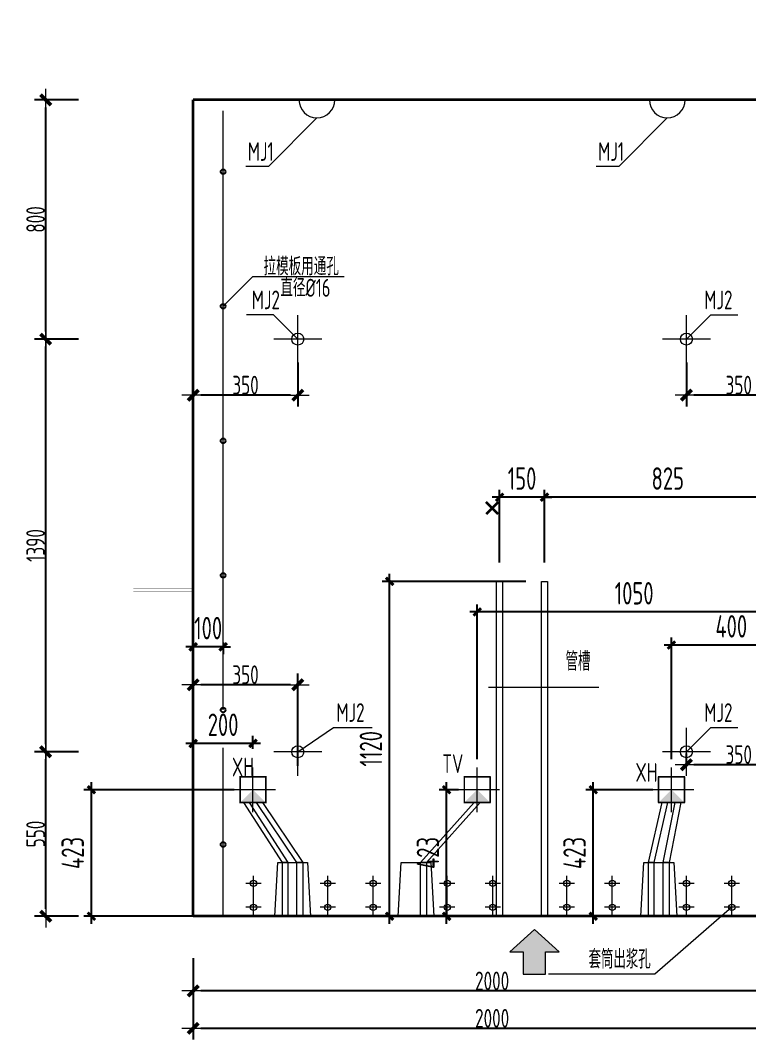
# Model space of a CAD drawing. Extents: x -85320 to 1679916, y -1321939 to 627.
# Drawn here: x 1114471 to 1124229, y -1169904 to -1156270 of the extents above; entities that cross this region are included whole.
import ezdxf
from ezdxf.enums import TextEntityAlignment as Align

# ---------------------------------------------------------------- set-up
doc = ezdxf.new("R2010")
doc.units = 0
doc.header["$LTSCALE"] = 1000
doc.linetypes.add('DOTE', pattern=[2.42, 2, -0.2, 0.02, -0.2])
for name, color, linetype in [('DIAN BOX', 7, 'Continuous'), ('S_WALL', 9, 'Continuous'), ('内墙_纵筋', 20, 'Continuous'), ('套筒垫片', 7, 'Continuous'), ('拉模', 7, 'Continuous'), ('详图符号', 7, 'Continuous')]:
    doc.layers.add(name, color=color, linetype=linetype)
for name, color, linetype, lineweight in [('WCOL', 7, 'Continuous', 0), ('参数表文字', 7, 'Continuous', 18), ('手孔', 6, 'Continuous', 0), ('直线', 7, 'Continuous', 18), ('预制墙埋件', 8, 'Continuous', 18), ('预制墙墙身水平筋', 130, 'Continuous', 18), ('预制墙墙身纵向受力筋', 1, 'Continuous', 18), ('预制墙详图标注', 3, 'Continuous', 18), ('预制墙详图轮廓', 3, 'Continuous', 35)]:
    doc.layers.add(name, color=color, linetype=linetype, lineweight=lineweight)
doc.styles.add('TSSD_Dimension', font='tssdeng.shx', dxfattribs={"width": 0.7, "bigfont": 'hztxt.shx'})
doc.styles.add('TSSD_Num', font='tssdeng.shx', dxfattribs={"width": 0.7, "bigfont": 'hztxt.shx'})
doc.styles.add('TSSD_Rein', font='Tssdeng.shx', dxfattribs={"width": 0.7, "bigfont": 'hztxt.shx'})
doc.styles.add('样式 1', font='yjkeng.shx', dxfattribs={"width": 0.7, "bigfont": 'yjkchn.shx'})
doc.dimstyles.new('标注', dxfattribs={"dimtxt": 300, "dimasz": 100, "dimexe": 100, "dimexo": 250, "dimgap": 100, "dimtad": 1, "dimdec": 0, "dimlfac": 0.25, "dimzin": 0, "dimdsep": 46, "dimtxsty": 'TSSD_Dimension', "dimblk": 'ARCHTICK', "dimcen": 0, "dimdle": 100, "dimclrt": 7, "dimadec": 0, "dimazin": 0, "dimtfac": 1, "dimtdec": 0, "dimtix": 1, "dimtmove": 2, "dimatfit": 3, "dimfxl": 1, "dimtolj": 1, "dimtzin": 0, "dimarcsym": 0})
doc.dimstyles.new('盈建科结构', dxfattribs={"dimscale": 100, "dimtxt": 2.5, "dimasz": 1, "dimexe": 1.5, "dimexo": 0.625, "dimgap": 0.1, "dimtad": 1, "dimdec": 0, "dimrnd": 1, "dimzin": 0, "dimdsep": 46, "dimtxsty": '样式 1', "dimblk": '_yjkbk', "dimblk1": 'ARCHTICK', "dimblk2": 'ARCHTICK', "dimcen": 0.09, "dimadec": 0, "dimazin": 0, "dimtfac": 1, "dimtdec": 4, "dimtix": 1, "dimtmove": 2, "dimatfit": 3, "dimfxl": 1, "dimtolj": 1, "dimtzin": 0, "dimarcsym": 0})

# ---------------------------------------------------------------- blocks, each defined once
blk = doc.blocks.new('_yjkbk')
blk.add_line((-1, 0), (1.5, 0))
blk.add_lwpolyline([(-0.7, -0.7, 0.5, 0.5, 0), (0.7, 0.7, 0.5, 0.5, 0)], format="xyseb")
blk = doc.blocks.new('*D4395')
at = {"layer": 'Defpoints', "color": 0, "transparency": 16777216}
for p in [(1123384, -1160784), (1124784, -1160784), (1123384, -1161284)]:
    blk.add_point(p, dxfattribs=at)
at = {"layer": '预制墙详图标注', "color": 0, "lineweight": -2, "transparency": 16777216}
for p, q in [((1123384, -1160847), (1123384, -1161434)), ((1124784, -1160847), (1124784, -1161434)), ((1124684, -1161284), (1123484, -1161284))]:
    blk.add_line(p, q, dxfattribs=at)
at = {"layer": '预制墙详图标注', "color": 0, "lineweight": -2, "transparency": 16777216, "xscale": 100, "yscale": 100, "zscale": 100, "rotation": 180}
blk.add_blockref('_yjkbk', (1123384, -1161284), dxfattribs=at)
at = {"layer": '预制墙详图标注', "color": 0, "lineweight": -2, "transparency": 16777216, "xscale": 100, "yscale": 100, "zscale": 100}
blk.add_blockref('_yjkbk', (1124784, -1161284), dxfattribs=at)
at = {"layer": '预制墙详图标注', "color": 0, "transparency": 16777216, "insert": (1124084, -1161274), "char_height": 250, "attachment_point": 8, "style": '样式 1'}
blk.add_mtext('\\A1;350', dxfattribs=at)
blk = doc.blocks.new('_ArchTick')
at = {"color": 0, "linetype": 'ByBlock', "const_width": 0.4}
blk.add_lwpolyline([(-0.5, -0.5), (0.5, 0.5)], dxfattribs=at)
blk = doc.blocks.new('*D4396')
at = {"layer": 'Defpoints', "color": 0, "transparency": 16777216}
for p in [(1123384, -1166227), (1123384, -1166304), (1124784, -1166304)]:
    blk.add_point(p, dxfattribs=at)
at = {"layer": '预制墙详图标注', "color": 0, "lineweight": -2, "transparency": 16777216}
for p, q in [((1123384, -1166242), (1123384, -1166077)), ((1124784, -1166242), (1124784, -1166077)), ((1124684, -1166227), (1123484, -1166227))]:
    blk.add_line(p, q, dxfattribs=at)
at = {"layer": '预制墙详图标注', "color": 0, "lineweight": -2, "transparency": 16777216, "xscale": 100, "yscale": 100, "zscale": 100, "rotation": 180}
blk.add_blockref('_yjkbk', (1123384, -1166227), dxfattribs=at)
at = {"layer": '预制墙详图标注', "color": 0, "lineweight": -2, "transparency": 16777216, "xscale": 100, "yscale": 100, "zscale": 100}
blk.add_blockref('_yjkbk', (1124784, -1166227), dxfattribs=at)
at = {"layer": '预制墙详图标注', "color": 0, "transparency": 16777216, "insert": (1124084, -1166217), "char_height": 250, "attachment_point": 8, "style": '样式 1'}
blk.add_mtext('\\A1;350', dxfattribs=at)
blk = doc.blocks.new('*D4397')
at = {"layer": 'Defpoints', "color": 0, "transparency": 16777216}
for p in [(1116784, -1160784), (1118184, -1160784), (1116784, -1161284)]:
    blk.add_point(p, dxfattribs=at)
at = {"layer": '预制墙详图标注', "color": 0, "lineweight": -2, "transparency": 16777216}
for p, q in [((1116784, -1160847), (1116784, -1161434)), ((1118184, -1160847), (1118184, -1161434)), ((1118084, -1161284), (1116884, -1161284))]:
    blk.add_line(p, q, dxfattribs=at)
at = {"layer": '预制墙详图标注', "color": 0, "lineweight": -2, "transparency": 16777216, "xscale": 100, "yscale": 100, "zscale": 100, "rotation": 180}
blk.add_blockref('_yjkbk', (1116784, -1161284), dxfattribs=at)
at = {"layer": '预制墙详图标注', "color": 0, "lineweight": -2, "transparency": 16777216, "xscale": 100, "yscale": 100, "zscale": 100}
blk.add_blockref('_yjkbk', (1118184, -1161284), dxfattribs=at)
at = {"layer": '预制墙详图标注', "color": 0, "transparency": 16777216, "insert": (1117484, -1161274), "char_height": 250, "attachment_point": 8, "style": '样式 1'}
blk.add_mtext('\\A1;350', dxfattribs=at)
blk = doc.blocks.new('*D4398')
at = {"layer": 'Defpoints', "color": 0, "transparency": 16777216}
for p in [(1116784, -1165158), (1116784, -1166304), (1118184, -1166304)]:
    blk.add_point(p, dxfattribs=at)
at = {"layer": '预制墙详图标注', "color": 0, "lineweight": -2, "transparency": 16777216}
for p, q in [((1116784, -1166242), (1116784, -1165008)), ((1118184, -1166242), (1118184, -1165008)), ((1118084, -1165158), (1116884, -1165158))]:
    blk.add_line(p, q, dxfattribs=at)
at = {"layer": '预制墙详图标注', "color": 0, "lineweight": -2, "transparency": 16777216, "xscale": 100, "yscale": 100, "zscale": 100, "rotation": 180}
blk.add_blockref('_yjkbk', (1116784, -1165158), dxfattribs=at)
at = {"layer": '预制墙详图标注', "color": 0, "lineweight": -2, "transparency": 16777216, "xscale": 100, "yscale": 100, "zscale": 100}
blk.add_blockref('_yjkbk', (1118184, -1165158), dxfattribs=at)
at = {"layer": '预制墙详图标注', "color": 0, "transparency": 16777216, "insert": (1117484, -1165148), "char_height": 250, "attachment_point": 8, "style": '样式 1'}
blk.add_mtext('\\A1;350', dxfattribs=at)
blk = doc.blocks.new('*D4399')
at = {"layer": 'Defpoints', "color": 0, "transparency": 16777216}
for p in [(1116784, -1168754), (1124784, -1168754), (1116784, -1169254)]:
    blk.add_point(p, dxfattribs=at)
at = {"layer": '预制墙详图标注', "color": 0, "lineweight": -2, "transparency": 16777216}
for p, q in [((1116784, -1168817), (1116784, -1169404)), ((1124784, -1168817), (1124784, -1169404)), ((1124684, -1169254), (1116884, -1169254))]:
    blk.add_line(p, q, dxfattribs=at)
at = {"layer": '预制墙详图标注', "color": 0, "lineweight": -2, "transparency": 16777216, "xscale": 100, "yscale": 100, "zscale": 100, "rotation": 180}
blk.add_blockref('_yjkbk', (1116784, -1169254), dxfattribs=at)
at = {"layer": '预制墙详图标注', "color": 0, "lineweight": -2, "transparency": 16777216, "xscale": 100, "yscale": 100, "zscale": 100}
blk.add_blockref('_yjkbk', (1124784, -1169254), dxfattribs=at)
at = {"layer": '预制墙详图标注', "color": 0, "transparency": 16777216, "insert": (1120784, -1169244), "char_height": 250, "attachment_point": 8, "style": '样式 1'}
blk.add_mtext('\\A1;2000', dxfattribs=at)
blk = doc.blocks.new('*D4400')
at = {"layer": 'Defpoints', "color": 0, "transparency": 16777216}
for p in [(1116784, -1169254), (1124784, -1169254), (1116784, -1169754)]:
    blk.add_point(p, dxfattribs=at)
at = {"layer": '预制墙详图标注', "color": 0, "lineweight": -2, "transparency": 16777216}
for p, q in [((1116784, -1169317), (1116784, -1169904)), ((1124784, -1169317), (1124784, -1169904)), ((1124684, -1169754), (1116884, -1169754))]:
    blk.add_line(p, q, dxfattribs=at)
at = {"layer": '预制墙详图标注', "color": 0, "lineweight": -2, "transparency": 16777216, "xscale": 100, "yscale": 100, "zscale": 100, "rotation": 180}
blk.add_blockref('_yjkbk', (1116784, -1169754), dxfattribs=at)
at = {"layer": '预制墙详图标注', "color": 0, "lineweight": -2, "transparency": 16777216, "xscale": 100, "yscale": 100, "zscale": 100}
blk.add_blockref('_yjkbk', (1124784, -1169754), dxfattribs=at)
at = {"layer": '预制墙详图标注', "color": 0, "transparency": 16777216, "insert": (1120784, -1169744), "char_height": 250, "attachment_point": 8, "style": '样式 1'}
blk.add_mtext('\\A1;2000', dxfattribs=at)
blk = doc.blocks.new('*D4405')
at = {"layer": 'Defpoints', "color": 0, "transparency": 16777216}
for p in [(1114810, -1166054), (1115310, -1166054), (1115310, -1168254)]:
    blk.add_point(p, dxfattribs=at)
at = {"layer": '预制墙详图标注', "color": 0, "lineweight": -2, "transparency": 16777216}
for p, q in [((1115247, -1166054), (1114660, -1166054)), ((1114810, -1168154), (1114810, -1166154)), ((1115247, -1168254), (1114660, -1168254))]:
    blk.add_line(p, q, dxfattribs=at)
at = {"layer": '预制墙详图标注', "color": 0, "lineweight": -2, "transparency": 16777216, "xscale": 100, "yscale": 100, "zscale": 100}
for p, rotation in [((1114810, -1166054), 90), ((1114810, -1168254), 270)]:
    blk.add_blockref('_yjkbk', p, dxfattribs=dict(at, rotation=rotation))
at = {"layer": '预制墙详图标注', "color": 0, "transparency": 16777216, "insert": (1114800, -1167154), "char_height": 250, "attachment_point": 8, "rotation": 90, "style": '样式 1'}
blk.add_mtext('\\A1;550', dxfattribs=at)
blk = doc.blocks.new('*D4406')
at = {"layer": 'Defpoints', "color": 0, "transparency": 16777216}
for p in [(1114810, -1160534), (1115310, -1160534), (1115310, -1166054)]:
    blk.add_point(p, dxfattribs=at)
at = {"layer": '预制墙详图标注', "color": 0, "lineweight": -2, "transparency": 16777216}
for p, q in [((1115247, -1160534), (1114660, -1160534)), ((1114810, -1165954), (1114810, -1160634)), ((1115247, -1166054), (1114660, -1166054))]:
    blk.add_line(p, q, dxfattribs=at)
at = {"layer": '预制墙详图标注', "color": 0, "lineweight": -2, "transparency": 16777216, "xscale": 100, "yscale": 100, "zscale": 100}
for p, rotation in [((1114810, -1160534), 90), ((1114810, -1166054), 270)]:
    blk.add_blockref('_yjkbk', p, dxfattribs=dict(at, rotation=rotation))
at = {"layer": '预制墙详图标注', "color": 0, "transparency": 16777216, "insert": (1114800, -1163294), "char_height": 250, "attachment_point": 8, "rotation": 90, "style": '样式 1'}
blk.add_mtext('\\A1;1390', dxfattribs=at)
blk = doc.blocks.new('*D4407')
at = {"layer": 'Defpoints', "color": 0, "transparency": 16777216}
for p in [(1114810, -1157334), (1115310, -1157334), (1115310, -1160534)]:
    blk.add_point(p, dxfattribs=at)
at = {"layer": '预制墙详图标注', "color": 0, "lineweight": -2, "transparency": 16777216}
for p, q in [((1115247, -1157334), (1114660, -1157334)), ((1114810, -1160434), (1114810, -1157434)), ((1115247, -1160534), (1114660, -1160534))]:
    blk.add_line(p, q, dxfattribs=at)
at = {"layer": '预制墙详图标注', "color": 0, "lineweight": -2, "transparency": 16777216, "xscale": 100, "yscale": 100, "zscale": 100}
for p, rotation in [((1114810, -1157334), 90), ((1114810, -1160534), 270)]:
    blk.add_blockref('_yjkbk', p, dxfattribs=dict(at, rotation=rotation))
at = {"layer": '预制墙详图标注', "color": 0, "transparency": 16777216, "insert": (1114800, -1158934), "char_height": 250, "attachment_point": 8, "rotation": 90, "style": '样式 1'}
blk.add_mtext('\\A1;800', dxfattribs=at)
blk = doc.blocks.new('*D4408')
at = {"layer": 'Defpoints', "color": 0, "transparency": 16777216}
for p in [(1122137, -1166562), (1123184, -1166562), (1123328, -1168254)]:
    blk.add_point(p, dxfattribs=at)
at = {"layer": 'WCOL', "color": 0, "lineweight": -2, "transparency": 16777216}
for p, q in [((1122137, -1168354), (1122137, -1166462)), ((1122934, -1166562), (1122037, -1166562)), ((1123078, -1168254), (1122037, -1168254))]:
    blk.add_line(p, q, dxfattribs=at)
at = {"layer": 'WCOL', "color": 0, "lineweight": -2, "transparency": 16777216, "xscale": 100, "yscale": 100, "zscale": 100}
for p, rotation in [((1122137, -1166562), 90), ((1122137, -1168254), 270)]:
    blk.add_blockref('_ArchTick', p, dxfattribs=dict(at, rotation=rotation))
at = {"layer": 'WCOL', "color": 7, "transparency": 16777216, "insert": (1121887, -1167408), "char_height": 300, "attachment_point": 5, "rotation": 90, "style": 'TSSD_Dimension'}
blk.add_mtext('\\A1;423', dxfattribs=at)
blk = doc.blocks.new('*D4409')
at = {"layer": 'Defpoints', "color": 0, "transparency": 16777216}
for p in [(1123184, -1164626), (1124784, -1165041), (1123184, -1166402)]:
    blk.add_point(p, dxfattribs=at)
at = {"layer": 'WCOL', "color": 0, "lineweight": -2, "transparency": 16777216}
for p, q in [((1123184, -1166152), (1123184, -1164526)), ((1124784, -1164791), (1124784, -1164526)), ((1124884, -1164626), (1123084, -1164626))]:
    blk.add_line(p, q, dxfattribs=at)
at = {"layer": 'WCOL', "color": 0, "lineweight": -2, "transparency": 16777216, "xscale": 100, "yscale": 100, "zscale": 100, "rotation": 180}
blk.add_blockref('_ArchTick', (1123184, -1164626), dxfattribs=at)
at = {"layer": 'WCOL', "color": 0, "lineweight": -2, "transparency": 16777216, "xscale": 100, "yscale": 100, "zscale": 100}
blk.add_blockref('_ArchTick', (1124784, -1164626), dxfattribs=at)
at = {"layer": 'WCOL', "color": 7, "transparency": 16777216, "insert": (1123984, -1164376), "char_height": 300, "attachment_point": 5, "style": 'TSSD_Dimension'}
blk.add_mtext('\\A1;400', dxfattribs=at)
blk = doc.blocks.new('线盒')
at = {"layer": 'DIAN BOX'}
h = blk.add_hatch(color=256, dxfattribs=at)
h.dxf.hatch_style = 1
h.paths.add_polyline_path([(1465682, -670175), (1465854, -670347), (1465510, -670347)])
at = {"color": 6, "const_width": 20}
blk.add_lwpolyline([(1465510, -670003), (1465854, -670003), (1465854, -670347), (1465510, -670347), (1465510, -670003)], dxfattribs=at)
at = {"layer": 'WCOL', "color": 4, "linetype": 'DOTE'}
for p, q in [((1465682, -670475), (1465682, -669876)), ((1465383, -670175), (1465982, -670175))]:
    blk.add_line(p, q, dxfattribs=at)
at = {"layer": 'WCOL', "color": 5}
blk.add_lwpolyline([(1465510, -670347), (1465854, -670347), (1465854, -670003), (1465510, -670003)], close=True, dxfattribs=at)
blk = doc.blocks.new('*D4410')
at = {"layer": 'Defpoints', "color": 0, "transparency": 16777216}
for p in [(1120584, -1164184), (1124784, -1164398), (1120584, -1166402)]:
    blk.add_point(p, dxfattribs=at)
at = {"layer": 'WCOL', "color": 0, "lineweight": -2, "transparency": 16777216}
for p, q in [((1124884, -1164184), (1120484, -1164184)), ((1120584, -1166152), (1120584, -1164084)), ((1124784, -1164148), (1124784, -1164084))]:
    blk.add_line(p, q, dxfattribs=at)
at = {"layer": 'WCOL', "color": 0, "lineweight": -2, "transparency": 16777216, "xscale": 100, "yscale": 100, "zscale": 100, "rotation": 180}
blk.add_blockref('_ArchTick', (1120584, -1164184), dxfattribs=at)
at = {"layer": 'WCOL', "color": 0, "lineweight": -2, "transparency": 16777216, "xscale": 100, "yscale": 100, "zscale": 100}
blk.add_blockref('_ArchTick', (1124784, -1164184), dxfattribs=at)
at = {"layer": 'WCOL', "color": 7, "transparency": 16777216, "insert": (1122684, -1163934), "char_height": 300, "attachment_point": 5, "style": 'TSSD_Dimension'}
blk.add_mtext('\\A1;1050', dxfattribs=at)
blk = doc.blocks.new('*D4411')
at = {"layer": 'Defpoints', "color": 0, "transparency": 16777216}
for p in [(1120175, -1166562), (1120584, -1166562), (1120505, -1168254)]:
    blk.add_point(p, dxfattribs=at)
at = {"layer": 'WCOL', "color": 0, "lineweight": -2, "transparency": 16777216}
for p, q in [((1120175, -1168354), (1120175, -1166462)), ((1120334, -1166562), (1120075, -1166562)), ((1120255, -1168254), (1120075, -1168254))]:
    blk.add_line(p, q, dxfattribs=at)
at = {"layer": 'WCOL', "color": 0, "lineweight": -2, "transparency": 16777216, "xscale": 100, "yscale": 100, "zscale": 100}
for p, rotation in [((1120175, -1166562), 90), ((1120175, -1168254), 270)]:
    blk.add_blockref('_ArchTick', p, dxfattribs=dict(at, rotation=rotation))
at = {"layer": 'WCOL', "color": 7, "transparency": 16777216, "insert": (1119925, -1167408), "char_height": 300, "attachment_point": 5, "rotation": 90, "style": 'TSSD_Dimension'}
blk.add_mtext('\\A1;423', dxfattribs=at)
blk = doc.blocks.new('*D4412')
at = {"layer": 'Defpoints', "color": 0, "transparency": 16777216}
for p in [(1115422, -1166562), (1117584, -1166562), (1118275, -1168254)]:
    blk.add_point(p, dxfattribs=at)
at = {"layer": 'WCOL', "color": 0, "lineweight": -2, "transparency": 16777216}
for p, q in [((1115422, -1168354), (1115422, -1166462)), ((1117334, -1166562), (1115322, -1166562)), ((1118025, -1168254), (1115322, -1168254))]:
    blk.add_line(p, q, dxfattribs=at)
at = {"layer": 'WCOL', "color": 0, "lineweight": -2, "transparency": 16777216, "xscale": 100, "yscale": 100, "zscale": 100}
for p, rotation in [((1115422, -1166562), 90), ((1115422, -1168254), 270)]:
    blk.add_blockref('_ArchTick', p, dxfattribs=dict(at, rotation=rotation))
at = {"layer": 'WCOL', "color": 7, "transparency": 16777216, "insert": (1115172, -1167408), "char_height": 300, "attachment_point": 5, "rotation": 90, "style": 'TSSD_Dimension'}
blk.add_mtext('\\A1;423', dxfattribs=at)
blk = doc.blocks.new('手孔')
at = {"layer": '手孔', "color": 6}
blk.add_lwpolyline([(1383436, -746221), (1383916, -746221), (1383876, -745501), (1383476, -745501)], close=True, dxfattribs=at)
at = {"layer": '手孔', "color": 4}
for points in [[(1383538, -746221), (1383618, -746221), (1383618, -745501), (1383538, -745501)], [(1383817, -746221), (1383737, -746221), (1383737, -745501), (1383817, -745501)]]:
    blk.add_lwpolyline(points, close=True, dxfattribs=at)
blk = doc.blocks.new('*D4426')
at = {"layer": 'Defpoints', "color": 0, "transparency": 16777216}
for p in [(1121484, -1162649), (1124784, -1162794), (1121484, -1163774)]:
    blk.add_point(p, dxfattribs=at)
at = {"layer": '拉模', "color": 0, "lineweight": -2, "transparency": 16777216}
for p, q in [((1121484, -1163524), (1121484, -1162549)), ((1124784, -1162544), (1124784, -1162549)), ((1124884, -1162649), (1121384, -1162649))]:
    blk.add_line(p, q, dxfattribs=at)
at = {"layer": '拉模', "color": 0, "lineweight": -2, "transparency": 16777216, "xscale": 100, "yscale": 100, "zscale": 100, "rotation": 180}
blk.add_blockref('_ArchTick', (1121484, -1162649), dxfattribs=at)
at = {"layer": '拉模', "color": 0, "lineweight": -2, "transparency": 16777216, "xscale": 100, "yscale": 100, "zscale": 100}
blk.add_blockref('_ArchTick', (1124784, -1162649), dxfattribs=at)
at = {"layer": '拉模', "color": 7, "lineweight": 0, "transparency": 16777216, "insert": (1123134, -1162399), "char_height": 300, "attachment_point": 5, "style": 'TSSD_Dimension'}
blk.add_mtext('\\A1;825', dxfattribs=at)
blk = doc.blocks.new('*D4427')
at = {"layer": 'Defpoints', "color": 0, "transparency": 16777216}
for p in [(1119412, -1163774), (1121484, -1163774), (1122152, -1168254)]:
    blk.add_point(p, dxfattribs=at)
at = {"layer": '拉模', "color": 0, "lineweight": -2, "transparency": 16777216}
for p, q in [((1121234, -1163774), (1119312, -1163774)), ((1119412, -1168354), (1119412, -1163674)), ((1121902, -1168254), (1119312, -1168254))]:
    blk.add_line(p, q, dxfattribs=at)
at = {"layer": '拉模', "color": 0, "lineweight": -2, "transparency": 16777216, "xscale": 100, "yscale": 100, "zscale": 100}
for p, rotation in [((1119412, -1163774), 90), ((1119412, -1168254), 270)]:
    blk.add_blockref('_ArchTick', p, dxfattribs=dict(at, rotation=rotation))
at = {"layer": '拉模', "color": 7, "lineweight": 0, "transparency": 16777216, "insert": (1119162, -1166014), "char_height": 300, "attachment_point": 5, "rotation": 90, "style": 'TSSD_Dimension'}
blk.add_mtext('\\A1;1120', dxfattribs=at)
blk = doc.blocks.new('*D4428')
at = {"layer": 'Defpoints', "color": 0, "transparency": 16777216}
for p in [(1120884, -1162649), (1120884, -1163774), (1121484, -1163774)]:
    blk.add_point(p, dxfattribs=at)
at = {"layer": '拉模', "color": 0, "lineweight": -2, "transparency": 16777216}
for p, q in [((1120884, -1163524), (1120884, -1162549)), ((1121484, -1163524), (1121484, -1162549)), ((1120884, -1162649), (1120784, -1162649)), ((1121484, -1162649), (1120884, -1162649)), ((1121484, -1162649), (1121584, -1162649))]:
    blk.add_line(p, q, dxfattribs=at)
at = {"layer": '拉模', "color": 0, "lineweight": -2, "transparency": 16777216, "xscale": 100, "yscale": 100, "zscale": 100}
blk.add_blockref('_ArchTick', (1120884, -1162649), dxfattribs=at)
at = {"layer": '拉模', "color": 0, "lineweight": -2, "transparency": 16777216, "xscale": 100, "yscale": 100, "zscale": 100, "rotation": 180}
blk.add_blockref('_ArchTick', (1121484, -1162649), dxfattribs=at)
at = {"layer": '拉模', "color": 7, "lineweight": 0, "transparency": 16777216, "insert": (1121184, -1162399), "char_height": 300, "attachment_point": 5, "style": 'TSSD_Dimension'}
blk.add_mtext('\\A1;150', dxfattribs=at)
blk = doc.blocks.new('*D4439')
at = {"layer": 'Defpoints', "color": 0, "transparency": 16777216}
for p in [(1116784, -1164342), (1117184, -1164342), (1116784, -1164650)]:
    blk.add_point(p, dxfattribs=at)
at = {"layer": '拉模', "color": 0, "lineweight": -2, "transparency": 16777216}
for p, q in [((1116784, -1164592), (1116784, -1164750)), ((1117184, -1164592), (1117184, -1164750)), ((1116784, -1164650), (1116684, -1164650)), ((1117184, -1164650), (1116784, -1164650)), ((1117184, -1164650), (1117284, -1164650))]:
    blk.add_line(p, q, dxfattribs=at)
at = {"layer": '拉模', "color": 0, "lineweight": -2, "transparency": 16777216, "xscale": 100, "yscale": 100, "zscale": 100}
blk.add_blockref('_ArchTick', (1116784, -1164650), dxfattribs=at)
at = {"layer": '拉模', "color": 0, "lineweight": -2, "transparency": 16777216, "xscale": 100, "yscale": 100, "zscale": 100, "rotation": 180}
blk.add_blockref('_ArchTick', (1117184, -1164650), dxfattribs=at)
at = {"layer": '拉模', "color": 7, "lineweight": 0, "transparency": 16777216, "insert": (1116984, -1164400), "char_height": 300, "attachment_point": 5, "style": 'TSSD_Dimension'}
blk.add_mtext('\\A1;100', dxfattribs=at)
blk = doc.blocks.new('*D4451')
at = {"layer": 'Defpoints', "color": 0, "transparency": 16777216}
for p in [(1116784, -1165942), (1116784, -1166242), (1117584, -1166263)]:
    blk.add_point(p, dxfattribs=at)
at = {"layer": '内墙_纵筋', "color": 0, "lineweight": -2, "transparency": 16777216}
for p, q in [((1116784, -1165992), (1116784, -1165842)), ((1117584, -1166013), (1117584, -1165842)), ((1117684, -1165942), (1116684, -1165942))]:
    blk.add_line(p, q, dxfattribs=at)
at = {"layer": '内墙_纵筋', "color": 0, "lineweight": -2, "transparency": 16777216, "xscale": 100, "yscale": 100, "zscale": 100, "rotation": 180}
blk.add_blockref('_ArchTick', (1116784, -1165942), dxfattribs=at)
at = {"layer": '内墙_纵筋', "color": 0, "lineweight": -2, "transparency": 16777216, "xscale": 100, "yscale": 100, "zscale": 100}
blk.add_blockref('_ArchTick', (1117584, -1165942), dxfattribs=at)
at = {"layer": '内墙_纵筋', "color": 7, "transparency": 16777216, "insert": (1117184, -1165692), "char_height": 300, "attachment_point": 5, "style": 'TSSD_Dimension'}
blk.add_mtext('\\A1;200', dxfattribs=at)

msp = doc.modelspace()

# ---------------------------------------------------------------- hatches: boundary and pattern name
at = {"layer": 'WCOL'}
h = msp.add_hatch(color=4, dxfattribs=at)
h.dxf.hatch_style = 1
h.paths.add_polyline_path([(1121019.1, -1168729.269), (1121199.1, -1168729.269), (1121199.1, -1169029.269), (1121499.1, -1169029.269), (1121499.1, -1168729.269), (1121679.1, -1168729.269), (1121349.1, -1168429.269)])

# ---------------------------------------------------------------- linework, layer by layer
at = {"layer": 'S_WALL'}
for centre in [(1117183.653, -1158294.356), (1117183.653, -1160094.356), (1117183.653, -1161894.356), (1117183.653, -1163694.356), (1117183.653, -1165494.356), (1117183.653, -1167294.356)]:
    msp.add_circle(centre, 32, dxfattribs=at)
at = {"layer": 'WCOL', "color": 7}
for points in [[(1120923.653, -1168254.356), (1120843.653, -1168254.356), (1120843.653, -1163774.356), (1120923.653, -1163774.356)], [(1121523.653, -1168254.356), (1121443.653, -1168254.356), (1121443.653, -1163774.356), (1121523.653, -1163774.356)], [(1117973.686, -1167534.356), (1118053.686, -1167534.356), (1117536.412, -1166734.356), (1117456.412, -1166734.356)], [(1118252.169, -1167534.356), (1118172.169, -1167534.356), (1117630.894, -1166734.356), (1117710.894, -1166734.356)], [(1119903.556, -1167534.356), (1119823.556, -1167534.356), (1120543.653, -1166734.356), (1120623.653, -1166734.356)], [(1122872.837, -1167534.356), (1122952.837, -1167534.356), (1123136.412, -1166734.356), (1123056.412, -1166734.356)], [(1123151.319, -1167534.356), (1123071.319, -1167534.356), (1123230.894, -1166734.356), (1123310.894, -1166734.356)]]:
    msp.add_lwpolyline(points, close=True, dxfattribs=at)
at = {"layer": 'WCOL'}
msp.add_lwpolyline([(1121019.1, -1168729.269), (1121199.1, -1168729.269), (1121199.1, -1169029.269), (1121499.1, -1169029.269), (1121499.1, -1168729.269), (1121679.1, -1168729.269), (1121349.1, -1168429.269), (1121019.1, -1168729.269)], dxfattribs=at)
at = {"layer": '套筒垫片', "linetype": 'Continuous', "lineweight": 0}
msp.add_lwpolyline([(1117183.653, -1160094.356), (1117583.653, -1159694.356), (1118803.728, -1159694.356)], dxfattribs=at)
at = {"layer": '手孔', "color": 6}
msp.add_lwpolyline([(1120005.543, -1168254.356), (1119525.543, -1168254.356), (1119565.543, -1167534.356), (1119965.543, -1167534.356)], close=True, dxfattribs=at)
at = {"layer": '手孔', "color": 4}
msp.add_lwpolyline([(1119903.556, -1168254.356), (1119823.556, -1168254.356), (1119823.556, -1167534.356), (1119903.556, -1167534.356)], close=True, dxfattribs=at)
at = {"layer": '拉模', "color": 3, "lineweight": 0}
for p, q in [((1117183.653, -1165494.356), (1117183.653, -1157480.455)), ((1117183.653, -1168254.356), (1117183.653, -1166001.314))]:
    msp.add_line(p, q, dxfattribs=at)
at = {"layer": '直线', "lineweight": 18}
for points in [[(1118439.653, -1157574.356), (1117789.653, -1158224.356), (1117486.768, -1158224.356)], [(1123127.653, -1157574.356), (1122477.653, -1158224.356), (1122174.768, -1158224.356)], [(1118183.653, -1160534.356), (1117858.653, -1160209.356), (1117495.192, -1160209.356)], [(1123383.653, -1160534.356), (1123708.653, -1160209.356), (1124072.115, -1160209.356)], [(1118183.653, -1166054.356), (1118662.085, -1165729.356), (1119178.727, -1165729.356)], [(1123383.653, -1166054.356), (1123708.653, -1165729.356), (1124072.115, -1165729.356)], [(1123991.653, -1168134.356), (1122962.67, -1169029.269), (1121536.981, -1169029.269)]]:
    msp.add_lwpolyline(points, dxfattribs=at)
at = {"layer": '预制墙埋件', "lineweight": 18}
for p, q in [((1118183.653, -1160854.356), (1118183.653, -1160214.356)), ((1123383.653, -1160854.356), (1123383.653, -1160214.356)), ((1118503.653, -1160534.356), (1117863.653, -1160534.356)), ((1123703.653, -1160534.356), (1123063.653, -1160534.356)), ((1118183.653, -1166374.356), (1118183.653, -1165734.356)), ((1123383.653, -1166374.356), (1123383.653, -1165734.356)), ((1118503.653, -1166054.356), (1117863.653, -1166054.356)), ((1123703.653, -1166054.356), (1123063.653, -1166054.356))]:
    msp.add_line(p, q, dxfattribs=at)
for centre in [(1118183.653, -1160534.356), (1123383.653, -1160534.356), (1118183.653, -1166054.356), (1123383.653, -1166054.356)]:
    msp.add_circle(centre, 80, dxfattribs=at)
for centre in [(1118439.653, -1157334.356), (1123127.653, -1157334.356)]:
    msp.add_arc(centre, 240, 180, 0, dxfattribs=at)
at = {"layer": '预制墙墙身水平筋', "color": 4}
msp.add_line((1120736.78, -1165190.924), (1122210.58, -1165190.924), dxfattribs=at)
at = {"layer": '预制墙墙身水平筋', "lineweight": 18, "const_width": 0.18}
for points in [[(1116783.653, -1157454.356), (1115983.653, -1157454.356), (1115983.653, -1157494.356), (1116120.189, -1157494.356), (1116120.189, -1157454.356), (1115983.653, -1157454.356), (1115983.653, -1157494.356), (1116783.653, -1157494.356)], [(1116783.653, -1157454.356), (1115983.653, -1157454.356), (1115983.653, -1157494.356), (1116120.189, -1157494.356), (1116120.189, -1157454.356), (1115983.653, -1157454.356), (1115983.653, -1157494.356), (1116783.653, -1157494.356)], [(1116783.653, -1158274.356), (1115983.653, -1158274.356), (1115983.653, -1158314.356), (1116120.189, -1158314.356), (1116120.189, -1158274.356), (1115983.653, -1158274.356), (1115983.653, -1158314.356), (1116783.653, -1158314.356)], [(1116783.653, -1158274.356), (1115983.653, -1158274.356), (1115983.653, -1158314.356), (1116120.189, -1158314.356), (1116120.189, -1158274.356), (1115983.653, -1158274.356), (1115983.653, -1158314.356), (1116783.653, -1158314.356)], [(1116783.653, -1159074.356), (1115983.653, -1159074.356), (1115983.653, -1159114.356), (1116120.189, -1159114.356), (1116120.189, -1159074.356), (1115983.653, -1159074.356), (1115983.653, -1159114.356), (1116783.653, -1159114.356)], [(1116783.653, -1159074.356), (1115983.653, -1159074.356), (1115983.653, -1159114.356), (1116120.189, -1159114.356), (1116120.189, -1159074.356), (1115983.653, -1159074.356), (1115983.653, -1159114.356), (1116783.653, -1159114.356)], [(1116783.653, -1159874.356), (1115983.653, -1159874.356), (1115983.653, -1159914.356), (1116120.189, -1159914.356), (1116120.189, -1159874.356), (1115983.653, -1159874.356), (1115983.653, -1159914.356), (1116783.653, -1159914.356)], [(1116783.653, -1159874.356), (1115983.653, -1159874.356), (1115983.653, -1159914.356), (1116120.189, -1159914.356), (1116120.189, -1159874.356), (1115983.653, -1159874.356), (1115983.653, -1159914.356), (1116783.653, -1159914.356)], [(1116783.653, -1160674.356), (1115983.653, -1160674.356), (1115983.653, -1160714.356), (1116120.189, -1160714.356), (1116120.189, -1160674.356), (1115983.653, -1160674.356), (1115983.653, -1160714.356), (1116783.653, -1160714.356)], [(1116783.653, -1160674.356), (1115983.653, -1160674.356), (1115983.653, -1160714.356), (1116120.189, -1160714.356), (1116120.189, -1160674.356), (1115983.653, -1160674.356), (1115983.653, -1160714.356), (1116783.653, -1160714.356)], [(1116783.653, -1161474.356), (1115983.653, -1161474.356), (1115983.653, -1161514.356), (1116120.189, -1161514.356), (1116120.189, -1161474.356), (1115983.653, -1161474.356), (1115983.653, -1161514.356), (1116783.653, -1161514.356)], [(1116783.653, -1161474.356), (1115983.653, -1161474.356), (1115983.653, -1161514.356), (1116120.189, -1161514.356), (1116120.189, -1161474.356), (1115983.653, -1161474.356), (1115983.653, -1161514.356), (1116783.653, -1161514.356)], [(1116783.653, -1162274.356), (1115983.653, -1162274.356), (1115983.653, -1162314.356), (1116120.189, -1162314.356), (1116120.189, -1162274.356), (1115983.653, -1162274.356), (1115983.653, -1162314.356), (1116783.653, -1162314.356)], [(1116783.653, -1162274.356), (1115983.653, -1162274.356), (1115983.653, -1162314.356), (1116120.189, -1162314.356), (1116120.189, -1162274.356), (1115983.653, -1162274.356), (1115983.653, -1162314.356), (1116783.653, -1162314.356)], [(1116783.653, -1163074.356), (1115983.653, -1163074.356), (1115983.653, -1163114.356), (1116120.189, -1163114.356), (1116120.189, -1163074.356), (1115983.653, -1163074.356), (1115983.653, -1163114.356), (1116783.653, -1163114.356)], [(1116783.653, -1163074.356), (1115983.653, -1163074.356), (1115983.653, -1163114.356), (1116120.189, -1163114.356), (1116120.189, -1163074.356), (1115983.653, -1163074.356), (1115983.653, -1163114.356), (1116783.653, -1163114.356)], [(1116783.653, -1163874.356), (1115983.653, -1163874.356), (1115983.653, -1163914.356), (1116120.189, -1163914.356), (1116120.189, -1163874.356), (1115983.653, -1163874.356), (1115983.653, -1163914.356), (1116783.653, -1163914.356)], [(1116783.653, -1163874.356), (1115983.653, -1163874.356), (1115983.653, -1163914.356), (1116120.189, -1163914.356), (1116120.189, -1163874.356), (1115983.653, -1163874.356), (1115983.653, -1163914.356), (1116783.653, -1163914.356)], [(1116783.653, -1164674.356), (1115983.653, -1164674.356), (1115983.653, -1164714.356), (1116120.189, -1164714.356), (1116120.189, -1164674.356), (1115983.653, -1164674.356), (1115983.653, -1164714.356), (1116783.653, -1164714.356)], [(1116783.653, -1164674.356), (1115983.653, -1164674.356), (1115983.653, -1164714.356), (1116120.189, -1164714.356), (1116120.189, -1164674.356), (1115983.653, -1164674.356), (1115983.653, -1164714.356), (1116783.653, -1164714.356)], [(1116783.653, -1165474.356), (1115983.653, -1165474.356), (1115983.653, -1165514.356), (1116120.189, -1165514.356), (1116120.189, -1165474.356), (1115983.653, -1165474.356), (1115983.653, -1165514.356), (1116783.653, -1165514.356)], [(1116783.653, -1165474.356), (1115983.653, -1165474.356), (1115983.653, -1165514.356), (1116120.189, -1165514.356), (1116120.189, -1165474.356), (1115983.653, -1165474.356), (1115983.653, -1165514.356), (1116783.653, -1165514.356)], [(1116783.653, -1166274.356), (1115983.653, -1166274.356), (1115983.653, -1166314.356), (1116120.189, -1166314.356), (1116120.189, -1166274.356), (1115983.653, -1166274.356), (1115983.653, -1166314.356), (1116783.653, -1166314.356)], [(1116783.653, -1166274.356), (1115983.653, -1166274.356), (1115983.653, -1166314.356), (1116120.189, -1166314.356), (1116120.189, -1166274.356), (1115983.653, -1166274.356), (1115983.653, -1166314.356), (1116783.653, -1166314.356)], [(1116783.653, -1166674.356), (1115983.653, -1166674.356), (1115983.653, -1166714.356), (1116120.189, -1166714.356), (1116120.189, -1166674.356), (1115983.653, -1166674.356), (1115983.653, -1166714.356), (1116783.653, -1166714.356)], [(1116783.653, -1166674.356), (1115983.653, -1166674.356), (1115983.653, -1166714.356), (1116120.189, -1166714.356), (1116120.189, -1166674.356), (1115983.653, -1166674.356), (1115983.653, -1166714.356), (1116783.653, -1166714.356)], [(1116783.653, -1167074.356), (1115983.653, -1167074.356), (1115983.653, -1167114.356), (1116120.189, -1167114.356), (1116120.189, -1167074.356), (1115983.653, -1167074.356), (1115983.653, -1167114.356), (1116783.653, -1167114.356)], [(1116783.653, -1167074.356), (1115983.653, -1167074.356), (1115983.653, -1167114.356), (1116120.189, -1167114.356), (1116120.189, -1167074.356), (1115983.653, -1167074.356), (1115983.653, -1167114.356), (1116783.653, -1167114.356)], [(1116783.653, -1167474.356), (1115983.653, -1167474.356), (1115983.653, -1167514.356), (1116120.189, -1167514.356), (1116120.189, -1167474.356), (1115983.653, -1167474.356), (1115983.653, -1167514.356), (1116783.653, -1167514.356)], [(1116783.653, -1167474.356), (1115983.653, -1167474.356), (1115983.653, -1167514.356), (1116120.189, -1167514.356), (1116120.189, -1167474.356), (1115983.653, -1167474.356), (1115983.653, -1167514.356), (1116783.653, -1167514.356)], [(1116783.653, -1167914.356), (1115983.653, -1167914.356), (1115983.653, -1167954.356), (1116120.189, -1167954.356), (1116120.189, -1167914.356), (1115983.653, -1167914.356), (1115983.653, -1167954.356), (1116783.653, -1167954.356)], [(1116783.653, -1167914.356), (1115983.653, -1167914.356), (1115983.653, -1167954.356), (1116120.189, -1167954.356), (1116120.189, -1167914.356), (1115983.653, -1167914.356), (1115983.653, -1167954.356), (1116783.653, -1167954.356)]]:
    msp.add_lwpolyline(points, close=True, dxfattribs=at)
at = {"layer": '预制墙墙身纵向受力筋', "lineweight": 18}
for p, q in [((1117591.653, -1168237.022), (1117591.653, -1167711.689)), ((1118583.653, -1168237.022), (1118583.653, -1167711.689)), ((1119191.653, -1168237.022), (1119191.653, -1167711.689)), ((1120183.653, -1168237.022), (1120183.653, -1167711.689)), ((1120791.653, -1168237.022), (1120791.653, -1167711.689)), ((1121783.653, -1168237.022), (1121783.653, -1167711.689)), ((1122391.653, -1168237.022), (1122391.653, -1167711.689)), ((1123383.653, -1168237.022), (1123383.653, -1167711.689)), ((1123991.653, -1168237.022), (1123991.653, -1167711.689)), ((1117694.32, -1167814.356), (1117488.986, -1167814.356)), ((1118686.32, -1167814.356), (1118480.986, -1167814.356)), ((1119294.32, -1167814.356), (1119088.986, -1167814.356)), ((1120286.32, -1167814.356), (1120080.986, -1167814.356)), ((1120894.32, -1167814.356), (1120688.986, -1167814.356)), ((1121886.32, -1167814.356), (1121680.986, -1167814.356)), ((1122494.32, -1167814.356), (1122288.986, -1167814.356)), ((1123486.32, -1167814.356), (1123280.986, -1167814.356)), ((1124094.32, -1167814.356), (1123888.986, -1167814.356)), ((1117694.32, -1168134.356), (1117488.986, -1168134.356)), ((1118686.32, -1168134.356), (1118480.986, -1168134.356)), ((1119294.32, -1168134.356), (1119088.986, -1168134.356)), ((1120286.32, -1168134.356), (1120080.986, -1168134.356)), ((1120894.32, -1168134.356), (1120688.986, -1168134.356)), ((1121886.32, -1168134.356), (1121680.986, -1168134.356)), ((1122494.32, -1168134.356), (1122288.986, -1168134.356)), ((1123486.32, -1168134.356), (1123280.986, -1168134.356)), ((1124094.32, -1168134.356), (1123888.986, -1168134.356))]:
    msp.add_line(p, q, dxfattribs=at)
at = {"layer": '预制墙墙身纵向受力筋', "lineweight": 18, "const_width": 0.18}
for points in [[(1117815.653, -1157334.356), (1117815.653, -1156270.356), (1117751.653, -1156270.356), (1117751.653, -1157334.356)], [(1118615.653, -1157334.356), (1118615.653, -1156270.356), (1118551.653, -1156270.356), (1118551.653, -1157334.356)], [(1119415.653, -1157334.356), (1119415.653, -1156270.356), (1119351.653, -1156270.356), (1119351.653, -1157334.356)], [(1120215.653, -1157334.356), (1120215.653, -1156270.356), (1120151.653, -1156270.356), (1120151.653, -1157334.356)], [(1121015.653, -1157334.356), (1121015.653, -1156270.356), (1120951.653, -1156270.356), (1120951.653, -1157334.356)], [(1121815.653, -1157334.356), (1121815.653, -1156270.356), (1121751.653, -1156270.356), (1121751.653, -1157334.356)], [(1122615.653, -1157334.356), (1122615.653, -1156270.356), (1122551.653, -1156270.356), (1122551.653, -1157334.356)], [(1123415.653, -1157334.356), (1123415.653, -1156270.356), (1123351.653, -1156270.356), (1123351.653, -1157334.356)], [(1124215.653, -1157334.356), (1124215.653, -1156270.356), (1124151.653, -1156270.356), (1124151.653, -1157334.356)]]:
    msp.add_lwpolyline(points, close=True, dxfattribs=at)
at = {"layer": '预制墙墙身纵向受力筋', "lineweight": 18}
for centre in [(1117591.653, -1167814.356), (1118583.653, -1167814.356), (1119191.653, -1167814.356), (1120183.653, -1167814.356), (1120791.653, -1167814.356), (1121783.653, -1167814.356), (1122391.653, -1167814.356), (1123383.653, -1167814.356), (1123991.653, -1167814.356), (1117591.653, -1168134.356), (1118583.653, -1168134.356), (1119191.653, -1168134.356), (1120183.653, -1168134.356), (1120791.653, -1168134.356), (1121783.653, -1168134.356), (1122391.653, -1168134.356), (1123383.653, -1168134.356), (1123991.653, -1168134.356)]:
    msp.add_circle(centre, 42.667, dxfattribs=at)
at = {"layer": '预制墙详图标注', "lineweight": 35}
for p, q in [((1120863.653, -1162714.356), (1120703.653, -1162874.356)), ((1120863.653, -1162874.356), (1120703.653, -1162714.356))]:
    msp.add_line(p, q, dxfattribs=at)
at = {"layer": '预制墙详图轮廓', "lineweight": 35}
for p, q in [((1124783.653, -1157334.356), (1116783.653, -1157334.356)), ((1116783.653, -1168254.356), (1116783.653, -1157334.356)), ((1124783.653, -1168254.356), (1116783.653, -1168254.356))]:
    msp.add_line(p, q, dxfattribs=at)

# ---------------------------------------------------------------- block references
at = {"layer": 'WCOL', "color": 7, "xscale": -1}
for p in [(2583266.106, -496386.92), (2586266.106, -496386.92), (2588866.106, -496386.92)]:
    msp.add_blockref('线盒', p, dxfattribs=at)
at = {"layer": '手孔', "color": 7, "xscale": -1}
for p in [(2501790.359, -422033.475), (2506689.509, -422033.475)]:
    msp.add_blockref('手孔', p, dxfattribs=at)

# ---------------------------------------------------------------- texts
at = {"layer": '参数表文字', "linetype": 'Continuous', "style": 'TSSD_Rein', "width": 0.7}
for p in [(1117450.117, -1166257.483), (1122849.342, -1166329.409)]:
    msp.add_text('XH', height=250, dxfattribs=at).set_placement(p, align=Align.MIDDLE_CENTER)
at = {"layer": '直线', "linetype": 'Continuous', "style": '样式 1', "width": 0.7}
for s, p in [('MJ1', (1117861.768, -1158224.356)), ('MJ1', (1122549.768, -1158224.356)), ('MJ2', (1117945.192, -1160209.356)), ('管槽', (1122099.105, -1165044.741)), ('MJ2', (1119077.493, -1165729.356)), ('套筒出浆孔', (1122905.687, -1169029.269))]:
    msp.add_text(s, height=250, dxfattribs=at).set_placement(p, align=Align.BOTTOM_RIGHT)
for s, p in [('MJ2', (1123622.115, -1160209.356)), ('MJ2', (1123622.115, -1165729.356)), ('TV', (1120116.462, -1166412.259))]:
    msp.add_text(s, height=250, dxfattribs=at).set_placement(p, align=Align.BOTTOM_LEFT)
at = {"layer": '详图符号', "lineweight": 0, "style": 'TSSD_Num', "width": 0.7}
msp.add_text('拉模板用通孔', height=240, dxfattribs=at).set_placement((1117724.973, -1159440.894), align=Align.TOP_LEFT)
msp.add_text('直径%%C16', height=240, dxfattribs=at).set_placement((1117949.872, -1159967.358))

# ---------------------------------------------------------------- dimensions: what is measured, and where the dimension line sits
at = {"layer": 'WCOL', "color": 7}
for base, p1, p2, angle, picture, middle in [((1120583.653, -1164183.779), (1124783.653, -1164397.922), (1120583.653, -1166402.356), 180, '*D4410', (1122683.653, -1163933.779)), ((1123183.653, -1164625.547), (1124783.653, -1165041.353), (1123183.653, -1166402.356), 180, '*D4409', (1123983.653, -1164375.547)), ((1115422.274, -1166562.356), (1118274.732, -1168254.356), (1117583.653, -1166562.356), 90, '*D4412', (1115172.274, -1167408.356)), ((1120174.631, -1166562.356), (1120504.939, -1168254.356), (1120583.653, -1166562.356), 90, '*D4411', (1119924.631, -1167408.356)), ((1122137.035, -1166562.356), (1123327.742, -1168254.356), (1123183.653, -1166562.356), 90, '*D4408', (1121887.035, -1167408.356))]:
    dim = msp.add_linear_dim(base=base, p1=p1, p2=p2, angle=angle, dimstyle='标注', dxfattribs=at)
    dim.commit()
    dim.dimension.update_dxf_attribs({"geometry": picture, "text_midpoint": middle})
at = {"layer": '内墙_纵筋', "color": 4}
dim = msp.add_linear_dim(base=(1116783.653, -1165942.393), p1=(1117583.653, -1166263.004), p2=(1116783.653, -1166241.856), angle=180, dimstyle='标注', dxfattribs=at)
dim.commit()
dim.dimension.update_dxf_attribs({"geometry": '*D4451', "text_midpoint": (1117183.653, -1165692.393), "dimtype": 160})
at = {"layer": '拉模', "color": 3, "lineweight": 0}
for base, p1, p2, angle, picture, middle in [((1120883.653, -1162649.387), (1121483.653, -1163774.356), (1120883.653, -1163774.356), 180, '*D4428', (1121183.653, -1162399.387)), ((1121483.653, -1162649.387), (1124783.653, -1162794.356), (1121483.653, -1163774.356), 180, '*D4426', (1123133.653, -1162399.387)), ((1119412.249, -1163774.356), (1122152.25, -1168254.356), (1121483.653, -1163774.356), 90, '*D4427', (1119162.249, -1166014.356)), ((1116783.653, -1164650.127), (1117183.653, -1164342.424), (1116783.653, -1164342.424), 180, '*D4439', (1116983.653, -1164400.127))]:
    dim = msp.add_linear_dim(base=base, p1=p1, p2=p2, angle=angle, dimstyle='标注', dxfattribs=at)
    dim.commit()
    dim.dimension.update_dxf_attribs({"geometry": picture, "text_midpoint": middle})
at = {"layer": '预制墙详图标注'}
for p1, p2, distance, override, picture, middle in [((1115309.578, -1160534.356), (1115309.578, -1157334.356), 500, {"dimscale": 100, "dimtxt": 2.5, "dimasz": 1, "dimexe": 1.5, "dimexo": 0.625, "dimgap": 0.1, "dimtad": 1, "dimlfac": 0.25, "dimrnd": 5, "dimdle": 0, "dimtix": 1, "dimfxlon": 0}, '*D4407', (1114674.578, -1158934.356)), ((1118183.653, -1160784.356), (1116783.653, -1160784.356), 500, {"dimscale": 100, "dimtxt": 2.5, "dimasz": 1, "dimexe": 1.5, "dimexo": 0.625, "dimgap": 0.1, "dimtad": 1, "dimlfac": 0.25, "dimrnd": 5, "dimdle": 0, "dimtix": 1, "dimfxlon": 0}, '*D4397', (1117483.653, -1161149.356)), ((1124783.653, -1160784.356), (1123383.653, -1160784.356), 500, {"dimscale": 100, "dimtxt": 2.5, "dimasz": 1, "dimexe": 1.5, "dimexo": 0.625, "dimgap": 0.1, "dimtad": 1, "dimlfac": 0.25, "dimrnd": 5, "dimdle": 0, "dimtix": 1, "dimfxlon": 0}, '*D4395', (1124083.653, -1161149.356)), ((1118183.653, -1166304.356), (1116783.653, -1166304.356), -1146.766, {"dimlfac": 0.25, "dimrnd": 5}, '*D4398', (1117483.653, -1165022.589)), ((1115309.578, -1168254.356), (1115309.578, -1166054.356), 500, {"dimscale": 100, "dimtxt": 2.5, "dimasz": 1, "dimexe": 1.5, "dimexo": 0.625, "dimgap": 0.1, "dimtad": 1, "dimlfac": 0.25, "dimrnd": 5, "dimdle": 0, "dimtix": 1, "dimfxlon": 0}, '*D4405', (1114674.578, -1167154.356)), ((1124783.653, -1166304.356), (1123383.653, -1166304.356), -76.917, {"dimlfac": 0.25, "dimrnd": 5}, '*D4396', (1124083.653, -1166092.438)), ((1124783.653, -1168754.356), (1116783.653, -1168754.356), 500, {"dimscale": 100, "dimtxt": 2.5, "dimasz": 1, "dimexe": 1.5, "dimexo": 0.625, "dimgap": 0.1, "dimtad": 1, "dimlfac": 0.25, "dimrnd": 5, "dimdle": 0, "dimtix": 1, "dimfxlon": 0}, '*D4399', (1120783.653, -1169119.356)), ((1124783.653, -1169254.356), (1116783.653, -1169254.356), 500, {"dimscale": 100, "dimtxt": 2.5, "dimasz": 1, "dimexe": 1.5, "dimexo": 0.625, "dimgap": 0.1, "dimtad": 1, "dimlfac": 0.25, "dimrnd": 5, "dimdle": 0, "dimtix": 1, "dimfxlon": 0}, '*D4400', (1120783.653, -1169619.356))]:
    dim = msp.add_aligned_dim(p1=p1, p2=p2, distance=distance, dimstyle='盈建科结构', override=override, dxfattribs=at)
    dim.commit()
    dim.dimension.update_dxf_attribs({"geometry": picture, "text_midpoint": middle})
dim = msp.add_aligned_dim(p1=(1115309.578, -1166054.356), p2=(1115309.578, -1160534.356), distance=500, text='1390', dimstyle='盈建科结构', override={"dimscale": 100, "dimtxt": 2.5, "dimasz": 1, "dimexe": 1.5, "dimexo": 0.625, "dimgap": 0.1, "dimtad": 1, "dimlfac": 0.25, "dimrnd": 5, "dimdle": 0, "dimtix": 1, "dimfxlon": 0}, dxfattribs=at)
dim.commit()
dim.dimension.update_dxf_attribs({"geometry": '*D4406', "text_midpoint": (1114674.578, -1163294.356)})

doc.saveas('drawing.dxf')
